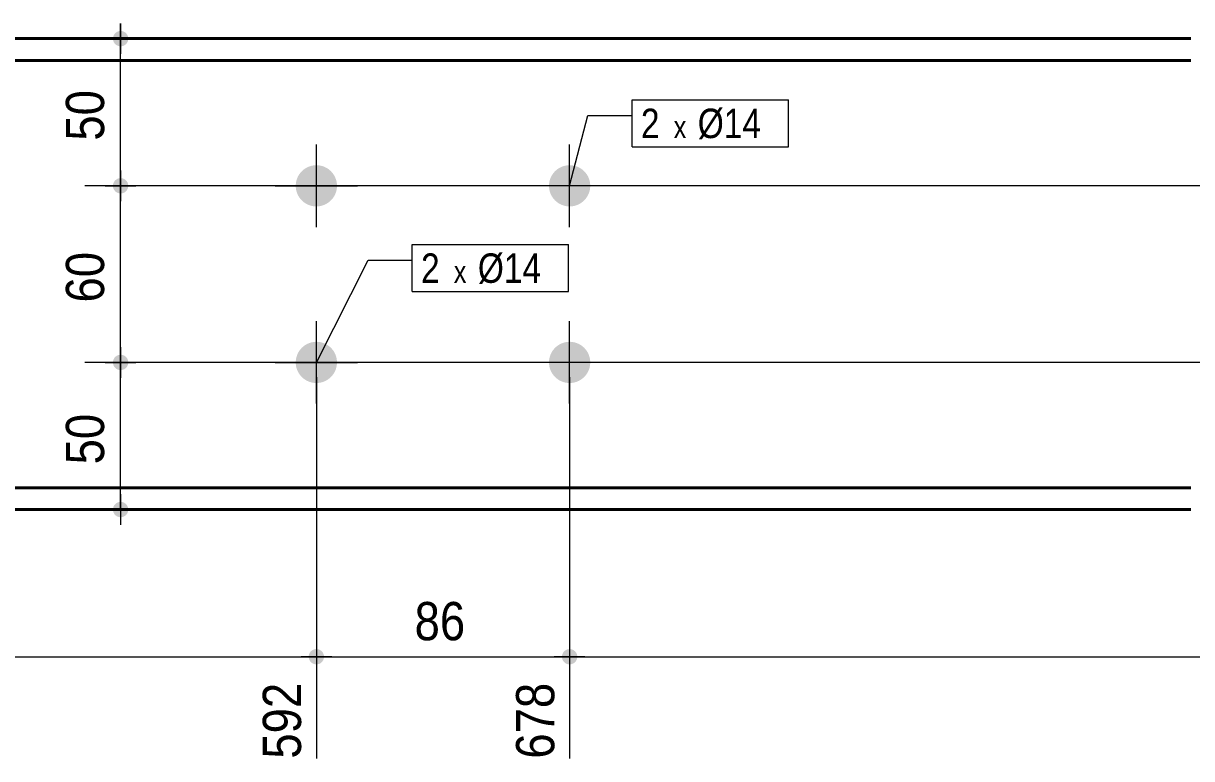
# Model space of a CAD drawing. Header units: millimetres. Extents: x 2 to 287, y 5 to 195.
# Drawn here: x 111.1 to 190.4, y 91.4 to 141.4 of the extents above; entities that cross this region are included whole.
import ezdxf

# ---------------------------------------------------------------- set-up
doc = ezdxf.new("R2010")
doc.units = ezdxf.units.MM
for name, color, linetype, lineweight in [('Boulon', 7, 'Continuous', 0), ('Cotation', 7, 'Continuous', 0), ('Désignation boulon', 3, 'Continuous', 0), ('Piece', 2, 'Continuous', 0)]:
    doc.layers.add(name, color=color, linetype=linetype, lineweight=lineweight)
doc.styles.add('ARIAL', font='ARIAL.TTF')
doc.styles.add('COMIC_SANS_MS', font='COMIC.TTF')

# ---------------------------------------------------------------- blocks, each defined once
blk = doc.blocks.new('*A1')
at = {"layer": 'Boulon'}
for points in [[(132.374, 130.324), (132.372, 130.289), (132.37, 130.255), (132.367, 130.221), (132.363, 130.187), (132.359, 130.153), (132.353, 130.119), (132.347, 130.085), (132.34, 130.051), (132.332, 130.018), (132.323, 129.985), (132.314, 129.952), (132.303, 129.919), (132.292, 129.886), (132.28, 129.854), (132.267, 129.822), (132.254, 129.791), (132.24, 129.76), (132.224, 129.729), (132.209, 129.698), (132.192, 129.668), (132.175, 129.638), (132.157, 129.609), (132.138, 129.58), (132.119, 129.552), (132.098, 129.524), (132.078, 129.497), (132.056, 129.47), (132.034, 129.444), (132.011, 129.418), (131.988, 129.393), (131.964, 129.368), (131.939, 129.344), (131.914, 129.321), (131.888, 129.298), (131.862, 129.276), (131.835, 129.254), (131.808, 129.234), (131.78, 129.214), (131.752, 129.194), (131.723, 129.175), (131.694, 129.157), (131.664, 129.14), (131.634, 129.123), (131.603, 129.108), (131.573, 129.093), (131.541, 129.078), (131.51, 129.065), (131.478, 129.052), (131.446, 129.04), (131.413, 129.029), (131.38, 129.018), (131.347, 129.009), (131.314, 129), (131.281, 128.992), (131.247, 128.985), (131.213, 128.979), (131.179, 128.973), (131.145, 128.969), (131.111, 128.965), (131.077, 128.962), (131.043, 128.96), (131.008, 128.959), (130.974, 128.958), (130.94, 128.959), (130.905, 128.96), (130.871, 128.962), (130.837, 128.965), (130.803, 128.969), (130.769, 128.973), (130.735, 128.979), (130.701, 128.985), (130.667, 128.992), (130.634, 129), (130.601, 129.009), (130.568, 129.018), (130.535, 129.029), (130.502, 129.04), (130.47, 129.052), (130.438, 129.065), (130.407, 129.078), (130.375, 129.093), (130.344, 129.108), (130.314, 129.123), (130.284, 129.14), (130.254, 129.157), (130.225, 129.175), (130.196, 129.194), (130.168, 129.214), (130.14, 129.234), (130.113, 129.254), (130.086, 129.276), (130.059, 129.298), (130.034, 129.321), (130.009, 129.344), (129.984, 129.368), (129.96, 129.393), (129.937, 129.418), (129.914, 129.444), (129.892, 129.47), (129.87, 129.497), (129.849, 129.524), (129.829, 129.552), (129.81, 129.58), (129.791, 129.609), (129.773, 129.638), (129.756, 129.668), (129.739, 129.698), (129.723, 129.729), (129.708, 129.76), (129.694, 129.791), (129.681, 129.822), (129.668, 129.854), (129.656, 129.886), (129.645, 129.919), (129.634, 129.952), (129.625, 129.985), (129.616, 130.018), (129.608, 130.051), (129.601, 130.085), (129.595, 130.119), (129.589, 130.153), (129.584, 130.187), (129.581, 130.221), (129.578, 130.255), (129.576, 130.289), (129.574, 130.324), (129.574, 130.358), (129.574, 130.392), (129.576, 130.427), (129.578, 130.461), (129.581, 130.495), (129.584, 130.529), (129.589, 130.564), (129.595, 130.597), (129.601, 130.631), (129.608, 130.665), (129.616, 130.698), (129.625, 130.732), (129.634, 130.765), (129.645, 130.797), (129.656, 130.83), (129.668, 130.862), (129.681, 130.894), (129.694, 130.925), (129.708, 130.957), (129.723, 130.988), (129.739, 131.018), (129.756, 131.048), (129.773, 131.078), (129.791, 131.107), (129.81, 131.136), (129.829, 131.164), (129.849, 131.192), (129.87, 131.219), (129.892, 131.246), (129.914, 131.273), (129.937, 131.298), (129.96, 131.323), (129.984, 131.348), (130.009, 131.372), (130.034, 131.395), (130.059, 131.418), (130.086, 131.44), (130.113, 131.462), (130.14, 131.483), (130.168, 131.503), (130.196, 131.522), (130.225, 131.541), (130.254, 131.559), (130.284, 131.576), (130.314, 131.593), (130.344, 131.609), (130.375, 131.624), (130.407, 131.638), (130.438, 131.652), (130.47, 131.664), (130.502, 131.676), (130.535, 131.687), (130.568, 131.698), (130.601, 131.707), (130.634, 131.716), (130.667, 131.724), (130.701, 131.731), (130.735, 131.738), (130.769, 131.743), (130.803, 131.748), (130.837, 131.751), (130.871, 131.754), (130.905, 131.756), (130.94, 131.758), (130.974, 131.758), (131.008, 131.758), (131.043, 131.756), (131.077, 131.754), (131.111, 131.751), (131.145, 131.748), (131.179, 131.743), (131.213, 131.738), (131.247, 131.731), (131.281, 131.724), (131.314, 131.716), (131.347, 131.707), (131.38, 131.698), (131.413, 131.687), (131.446, 131.676), (131.478, 131.664), (131.51, 131.652), (131.541, 131.638), (131.573, 131.624), (131.603, 131.609), (131.634, 131.593), (131.664, 131.576), (131.694, 131.559), (131.723, 131.541), (131.752, 131.522), (131.78, 131.503), (131.808, 131.483), (131.835, 131.462), (131.862, 131.44), (131.888, 131.418), (131.914, 131.395), (131.939, 131.372), (131.964, 131.348), (131.988, 131.323), (132.011, 131.298), (132.034, 131.273), (132.056, 131.246), (132.078, 131.219), (132.098, 131.192), (132.119, 131.164), (132.138, 131.136), (132.157, 131.107), (132.175, 131.078), (132.192, 131.048), (132.209, 131.018), (132.224, 130.988), (132.24, 130.957), (132.254, 130.925), (132.267, 130.894), (132.28, 130.862), (132.292, 130.83), (132.303, 130.797), (132.314, 130.765), (132.323, 130.732), (132.332, 130.698), (132.34, 130.665), (132.347, 130.631), (132.353, 130.597), (132.359, 130.564), (132.363, 130.529), (132.367, 130.495), (132.37, 130.461), (132.372, 130.427), (132.374, 130.392), (132.374, 130.358)], [(132.374, 118.324), (132.372, 118.289), (132.37, 118.255), (132.367, 118.221), (132.363, 118.187), (132.359, 118.153), (132.353, 118.119), (132.347, 118.085), (132.34, 118.051), (132.332, 118.018), (132.323, 117.985), (132.314, 117.952), (132.303, 117.919), (132.292, 117.886), (132.28, 117.854), (132.267, 117.822), (132.254, 117.791), (132.24, 117.76), (132.224, 117.729), (132.209, 117.698), (132.192, 117.668), (132.175, 117.638), (132.157, 117.609), (132.138, 117.58), (132.119, 117.552), (132.098, 117.524), (132.078, 117.497), (132.056, 117.47), (132.034, 117.444), (132.011, 117.418), (131.988, 117.393), (131.964, 117.368), (131.939, 117.344), (131.914, 117.321), (131.888, 117.298), (131.862, 117.276), (131.835, 117.254), (131.808, 117.234), (131.78, 117.214), (131.752, 117.194), (131.723, 117.175), (131.694, 117.157), (131.664, 117.14), (131.634, 117.123), (131.603, 117.108), (131.573, 117.093), (131.541, 117.078), (131.51, 117.065), (131.478, 117.052), (131.446, 117.04), (131.413, 117.029), (131.38, 117.018), (131.347, 117.009), (131.314, 117), (131.281, 116.992), (131.247, 116.985), (131.213, 116.979), (131.179, 116.973), (131.145, 116.969), (131.111, 116.965), (131.077, 116.962), (131.043, 116.96), (131.008, 116.959), (130.974, 116.958), (130.94, 116.959), (130.905, 116.96), (130.871, 116.962), (130.837, 116.965), (130.803, 116.969), (130.769, 116.973), (130.735, 116.979), (130.701, 116.985), (130.667, 116.992), (130.634, 117), (130.601, 117.009), (130.568, 117.018), (130.535, 117.029), (130.502, 117.04), (130.47, 117.052), (130.438, 117.065), (130.407, 117.078), (130.375, 117.093), (130.344, 117.108), (130.314, 117.123), (130.284, 117.14), (130.254, 117.157), (130.225, 117.175), (130.196, 117.194), (130.168, 117.214), (130.14, 117.234), (130.113, 117.254), (130.086, 117.276), (130.059, 117.298), (130.034, 117.321), (130.009, 117.344), (129.984, 117.368), (129.96, 117.393), (129.937, 117.418), (129.914, 117.444), (129.892, 117.47), (129.87, 117.497), (129.849, 117.524), (129.829, 117.552), (129.81, 117.58), (129.791, 117.609), (129.773, 117.638), (129.756, 117.668), (129.739, 117.698), (129.723, 117.729), (129.708, 117.76), (129.694, 117.791), (129.681, 117.822), (129.668, 117.854), (129.656, 117.886), (129.645, 117.919), (129.634, 117.952), (129.625, 117.985), (129.616, 118.018), (129.608, 118.051), (129.601, 118.085), (129.595, 118.119), (129.589, 118.153), (129.584, 118.187), (129.581, 118.221), (129.578, 118.255), (129.576, 118.289), (129.574, 118.324), (129.574, 118.358), (129.574, 118.392), (129.576, 118.427), (129.578, 118.461), (129.581, 118.495), (129.584, 118.529), (129.589, 118.564), (129.595, 118.597), (129.601, 118.631), (129.608, 118.665), (129.616, 118.698), (129.625, 118.732), (129.634, 118.765), (129.645, 118.797), (129.656, 118.83), (129.668, 118.862), (129.681, 118.894), (129.694, 118.925), (129.708, 118.957), (129.723, 118.988), (129.739, 119.018), (129.756, 119.048), (129.773, 119.078), (129.791, 119.107), (129.81, 119.136), (129.829, 119.164), (129.849, 119.192), (129.87, 119.219), (129.892, 119.246), (129.914, 119.273), (129.937, 119.298), (129.96, 119.323), (129.984, 119.348), (130.009, 119.372), (130.034, 119.395), (130.059, 119.418), (130.086, 119.44), (130.113, 119.462), (130.14, 119.483), (130.168, 119.503), (130.196, 119.522), (130.225, 119.541), (130.254, 119.559), (130.284, 119.576), (130.314, 119.593), (130.344, 119.609), (130.375, 119.624), (130.407, 119.638), (130.438, 119.652), (130.47, 119.664), (130.502, 119.676), (130.535, 119.687), (130.568, 119.698), (130.601, 119.707), (130.634, 119.716), (130.667, 119.724), (130.701, 119.731), (130.735, 119.738), (130.769, 119.743), (130.803, 119.748), (130.837, 119.751), (130.871, 119.754), (130.905, 119.756), (130.94, 119.758), (130.974, 119.758), (131.008, 119.758), (131.043, 119.756), (131.077, 119.754), (131.111, 119.751), (131.145, 119.748), (131.179, 119.743), (131.213, 119.738), (131.247, 119.731), (131.281, 119.724), (131.314, 119.716), (131.347, 119.707), (131.38, 119.698), (131.413, 119.687), (131.446, 119.676), (131.478, 119.664), (131.51, 119.652), (131.541, 119.638), (131.573, 119.624), (131.603, 119.609), (131.634, 119.593), (131.664, 119.576), (131.694, 119.559), (131.723, 119.541), (131.752, 119.522), (131.78, 119.503), (131.808, 119.483), (131.835, 119.462), (131.862, 119.44), (131.888, 119.418), (131.914, 119.395), (131.939, 119.372), (131.964, 119.348), (131.988, 119.323), (132.011, 119.298), (132.034, 119.273), (132.056, 119.246), (132.078, 119.219), (132.098, 119.192), (132.119, 119.164), (132.138, 119.136), (132.157, 119.107), (132.175, 119.078), (132.192, 119.048), (132.209, 119.018), (132.224, 118.988), (132.24, 118.957), (132.254, 118.925), (132.267, 118.894), (132.28, 118.862), (132.292, 118.83), (132.303, 118.797), (132.314, 118.765), (132.323, 118.732), (132.332, 118.698), (132.34, 118.665), (132.347, 118.631), (132.353, 118.597), (132.359, 118.564), (132.363, 118.529), (132.367, 118.495), (132.37, 118.461), (132.372, 118.427), (132.374, 118.392), (132.374, 118.358)]]:
    blk.add_hatch(color=256, dxfattribs=at).paths.add_polyline_path(points, flags=17)
at = {"layer": 'Boulon', "linetype": 'Continuous', "lineweight": 0}
for p, q in [((130.974, 127.558), (130.974, 133.158)), ((128.174, 130.358), (133.774, 130.358)), ((130.974, 115.558), (130.974, 121.158)), ((128.174, 118.358), (133.774, 118.358))]:
    blk.add_line(p, q, dxfattribs=at)
blk = doc.blocks.new('*A2')
at = {"layer": 'Boulon'}
for points in [[(149.574, 130.324), (149.572, 130.289), (149.57, 130.255), (149.567, 130.221), (149.563, 130.187), (149.559, 130.153), (149.553, 130.119), (149.547, 130.085), (149.54, 130.051), (149.532, 130.018), (149.523, 129.985), (149.514, 129.952), (149.503, 129.919), (149.492, 129.886), (149.48, 129.854), (149.467, 129.822), (149.454, 129.791), (149.44, 129.76), (149.424, 129.729), (149.409, 129.698), (149.392, 129.668), (149.375, 129.638), (149.357, 129.609), (149.338, 129.58), (149.319, 129.552), (149.298, 129.524), (149.278, 129.497), (149.256, 129.47), (149.234, 129.444), (149.211, 129.418), (149.188, 129.393), (149.164, 129.368), (149.139, 129.344), (149.114, 129.321), (149.088, 129.298), (149.062, 129.276), (149.035, 129.254), (149.008, 129.234), (148.98, 129.214), (148.952, 129.194), (148.923, 129.175), (148.894, 129.157), (148.864, 129.14), (148.834, 129.123), (148.803, 129.108), (148.773, 129.093), (148.741, 129.078), (148.71, 129.065), (148.678, 129.052), (148.646, 129.04), (148.613, 129.029), (148.58, 129.018), (148.547, 129.009), (148.514, 129), (148.481, 128.992), (148.447, 128.985), (148.413, 128.979), (148.379, 128.973), (148.345, 128.969), (148.311, 128.965), (148.277, 128.962), (148.243, 128.96), (148.208, 128.959), (148.174, 128.958), (148.14, 128.959), (148.105, 128.96), (148.071, 128.962), (148.037, 128.965), (148.003, 128.969), (147.969, 128.973), (147.935, 128.979), (147.901, 128.985), (147.867, 128.992), (147.834, 129), (147.801, 129.009), (147.768, 129.018), (147.735, 129.029), (147.702, 129.04), (147.67, 129.052), (147.638, 129.065), (147.607, 129.078), (147.575, 129.093), (147.544, 129.108), (147.514, 129.123), (147.484, 129.14), (147.454, 129.157), (147.425, 129.175), (147.396, 129.194), (147.368, 129.214), (147.34, 129.234), (147.313, 129.254), (147.286, 129.276), (147.259, 129.298), (147.234, 129.321), (147.209, 129.344), (147.184, 129.368), (147.16, 129.393), (147.137, 129.418), (147.114, 129.444), (147.092, 129.47), (147.07, 129.497), (147.049, 129.524), (147.029, 129.552), (147.01, 129.58), (146.991, 129.609), (146.973, 129.638), (146.956, 129.668), (146.939, 129.698), (146.923, 129.729), (146.908, 129.76), (146.894, 129.791), (146.881, 129.822), (146.868, 129.854), (146.856, 129.886), (146.845, 129.919), (146.834, 129.952), (146.825, 129.985), (146.816, 130.018), (146.808, 130.051), (146.801, 130.085), (146.795, 130.119), (146.789, 130.153), (146.784, 130.187), (146.781, 130.221), (146.778, 130.255), (146.776, 130.289), (146.774, 130.324), (146.774, 130.358), (146.774, 130.392), (146.776, 130.427), (146.778, 130.461), (146.781, 130.495), (146.784, 130.529), (146.789, 130.564), (146.795, 130.597), (146.801, 130.631), (146.808, 130.665), (146.816, 130.698), (146.825, 130.732), (146.834, 130.765), (146.845, 130.797), (146.856, 130.83), (146.868, 130.862), (146.881, 130.894), (146.894, 130.925), (146.908, 130.957), (146.923, 130.988), (146.939, 131.018), (146.956, 131.048), (146.973, 131.078), (146.991, 131.107), (147.01, 131.136), (147.029, 131.164), (147.049, 131.192), (147.07, 131.219), (147.092, 131.246), (147.114, 131.273), (147.137, 131.298), (147.16, 131.323), (147.184, 131.348), (147.209, 131.372), (147.234, 131.395), (147.259, 131.418), (147.286, 131.44), (147.313, 131.462), (147.34, 131.483), (147.368, 131.503), (147.396, 131.522), (147.425, 131.541), (147.454, 131.559), (147.484, 131.576), (147.514, 131.593), (147.544, 131.609), (147.575, 131.624), (147.607, 131.638), (147.638, 131.652), (147.67, 131.664), (147.702, 131.676), (147.735, 131.687), (147.768, 131.698), (147.801, 131.707), (147.834, 131.716), (147.867, 131.724), (147.901, 131.731), (147.935, 131.738), (147.969, 131.743), (148.003, 131.748), (148.037, 131.751), (148.071, 131.754), (148.105, 131.756), (148.14, 131.758), (148.174, 131.758), (148.208, 131.758), (148.243, 131.756), (148.277, 131.754), (148.311, 131.751), (148.345, 131.748), (148.379, 131.743), (148.413, 131.738), (148.447, 131.731), (148.481, 131.724), (148.514, 131.716), (148.547, 131.707), (148.58, 131.698), (148.613, 131.687), (148.646, 131.676), (148.678, 131.664), (148.71, 131.652), (148.741, 131.638), (148.773, 131.624), (148.803, 131.609), (148.834, 131.593), (148.864, 131.576), (148.894, 131.559), (148.923, 131.541), (148.952, 131.522), (148.98, 131.503), (149.008, 131.483), (149.035, 131.462), (149.062, 131.44), (149.088, 131.418), (149.114, 131.395), (149.139, 131.372), (149.164, 131.348), (149.188, 131.323), (149.211, 131.298), (149.234, 131.273), (149.256, 131.246), (149.278, 131.219), (149.298, 131.192), (149.319, 131.164), (149.338, 131.136), (149.357, 131.107), (149.375, 131.078), (149.392, 131.048), (149.409, 131.018), (149.424, 130.988), (149.44, 130.957), (149.454, 130.925), (149.467, 130.894), (149.48, 130.862), (149.492, 130.83), (149.503, 130.797), (149.514, 130.765), (149.523, 130.732), (149.532, 130.698), (149.54, 130.665), (149.547, 130.631), (149.553, 130.597), (149.559, 130.564), (149.563, 130.529), (149.567, 130.495), (149.57, 130.461), (149.572, 130.427), (149.574, 130.392), (149.574, 130.358)], [(149.574, 118.324), (149.572, 118.289), (149.57, 118.255), (149.567, 118.221), (149.563, 118.187), (149.559, 118.153), (149.553, 118.119), (149.547, 118.085), (149.54, 118.051), (149.532, 118.018), (149.523, 117.985), (149.514, 117.952), (149.503, 117.919), (149.492, 117.886), (149.48, 117.854), (149.467, 117.822), (149.454, 117.791), (149.44, 117.76), (149.424, 117.729), (149.409, 117.698), (149.392, 117.668), (149.375, 117.638), (149.357, 117.609), (149.338, 117.58), (149.319, 117.552), (149.298, 117.524), (149.278, 117.497), (149.256, 117.47), (149.234, 117.444), (149.211, 117.418), (149.188, 117.393), (149.164, 117.368), (149.139, 117.344), (149.114, 117.321), (149.088, 117.298), (149.062, 117.276), (149.035, 117.254), (149.008, 117.234), (148.98, 117.214), (148.952, 117.194), (148.923, 117.175), (148.894, 117.157), (148.864, 117.14), (148.834, 117.123), (148.803, 117.108), (148.773, 117.093), (148.741, 117.078), (148.71, 117.065), (148.678, 117.052), (148.646, 117.04), (148.613, 117.029), (148.58, 117.018), (148.547, 117.009), (148.514, 117), (148.481, 116.992), (148.447, 116.985), (148.413, 116.979), (148.379, 116.973), (148.345, 116.969), (148.311, 116.965), (148.277, 116.962), (148.243, 116.96), (148.208, 116.959), (148.174, 116.958), (148.14, 116.959), (148.105, 116.96), (148.071, 116.962), (148.037, 116.965), (148.003, 116.969), (147.969, 116.973), (147.935, 116.979), (147.901, 116.985), (147.867, 116.992), (147.834, 117), (147.801, 117.009), (147.768, 117.018), (147.735, 117.029), (147.702, 117.04), (147.67, 117.052), (147.638, 117.065), (147.607, 117.078), (147.575, 117.093), (147.544, 117.108), (147.514, 117.123), (147.484, 117.14), (147.454, 117.157), (147.425, 117.175), (147.396, 117.194), (147.368, 117.214), (147.34, 117.234), (147.313, 117.254), (147.286, 117.276), (147.259, 117.298), (147.234, 117.321), (147.209, 117.344), (147.184, 117.368), (147.16, 117.393), (147.137, 117.418), (147.114, 117.444), (147.092, 117.47), (147.07, 117.497), (147.049, 117.524), (147.029, 117.552), (147.01, 117.58), (146.991, 117.609), (146.973, 117.638), (146.956, 117.668), (146.939, 117.698), (146.923, 117.729), (146.908, 117.76), (146.894, 117.791), (146.881, 117.822), (146.868, 117.854), (146.856, 117.886), (146.845, 117.919), (146.834, 117.952), (146.825, 117.985), (146.816, 118.018), (146.808, 118.051), (146.801, 118.085), (146.795, 118.119), (146.789, 118.153), (146.784, 118.187), (146.781, 118.221), (146.778, 118.255), (146.776, 118.289), (146.774, 118.324), (146.774, 118.358), (146.774, 118.392), (146.776, 118.427), (146.778, 118.461), (146.781, 118.495), (146.784, 118.529), (146.789, 118.564), (146.795, 118.597), (146.801, 118.631), (146.808, 118.665), (146.816, 118.698), (146.825, 118.732), (146.834, 118.765), (146.845, 118.797), (146.856, 118.83), (146.868, 118.862), (146.881, 118.894), (146.894, 118.925), (146.908, 118.957), (146.923, 118.988), (146.939, 119.018), (146.956, 119.048), (146.973, 119.078), (146.991, 119.107), (147.01, 119.136), (147.029, 119.164), (147.049, 119.192), (147.07, 119.219), (147.092, 119.246), (147.114, 119.273), (147.137, 119.298), (147.16, 119.323), (147.184, 119.348), (147.209, 119.372), (147.234, 119.395), (147.259, 119.418), (147.286, 119.44), (147.313, 119.462), (147.34, 119.483), (147.368, 119.503), (147.396, 119.522), (147.425, 119.541), (147.454, 119.559), (147.484, 119.576), (147.514, 119.593), (147.544, 119.609), (147.575, 119.624), (147.607, 119.638), (147.638, 119.652), (147.67, 119.664), (147.702, 119.676), (147.735, 119.687), (147.768, 119.698), (147.801, 119.707), (147.834, 119.716), (147.867, 119.724), (147.901, 119.731), (147.935, 119.738), (147.969, 119.743), (148.003, 119.748), (148.037, 119.751), (148.071, 119.754), (148.105, 119.756), (148.14, 119.758), (148.174, 119.758), (148.208, 119.758), (148.243, 119.756), (148.277, 119.754), (148.311, 119.751), (148.345, 119.748), (148.379, 119.743), (148.413, 119.738), (148.447, 119.731), (148.481, 119.724), (148.514, 119.716), (148.547, 119.707), (148.58, 119.698), (148.613, 119.687), (148.646, 119.676), (148.678, 119.664), (148.71, 119.652), (148.741, 119.638), (148.773, 119.624), (148.803, 119.609), (148.834, 119.593), (148.864, 119.576), (148.894, 119.559), (148.923, 119.541), (148.952, 119.522), (148.98, 119.503), (149.008, 119.483), (149.035, 119.462), (149.062, 119.44), (149.088, 119.418), (149.114, 119.395), (149.139, 119.372), (149.164, 119.348), (149.188, 119.323), (149.211, 119.298), (149.234, 119.273), (149.256, 119.246), (149.278, 119.219), (149.298, 119.192), (149.319, 119.164), (149.338, 119.136), (149.357, 119.107), (149.375, 119.078), (149.392, 119.048), (149.409, 119.018), (149.424, 118.988), (149.44, 118.957), (149.454, 118.925), (149.467, 118.894), (149.48, 118.862), (149.492, 118.83), (149.503, 118.797), (149.514, 118.765), (149.523, 118.732), (149.532, 118.698), (149.54, 118.665), (149.547, 118.631), (149.553, 118.597), (149.559, 118.564), (149.563, 118.529), (149.567, 118.495), (149.57, 118.461), (149.572, 118.427), (149.574, 118.392), (149.574, 118.358)]]:
    blk.add_hatch(color=256, dxfattribs=at).paths.add_polyline_path(points, flags=17)
at = {"layer": 'Boulon', "linetype": 'Continuous', "lineweight": 0}
for p, q in [((148.174, 127.558), (148.174, 133.158)), ((150.974, 130.358), (145.374, 130.358)), ((148.174, 115.558), (148.174, 121.158)), ((150.974, 118.358), (145.374, 118.358))]:
    blk.add_line(p, q, dxfattribs=at)
blk = doc.blocks.new('*A5')
at = {"layer": 'Piece', "color": 2, "linetype": 'Continuous', "lineweight": 40}
for p, q in [((190.367867, 140.358125), (88.780005, 140.358125)), ((190.367867, 138.878125), (88.780005, 138.878125)), ((88.780005, 109.838125), (190.367867, 109.838125)), ((190.367867, 108.358125), (88.780005, 108.358125))]:
    blk.add_line(p, q, dxfattribs=at)
blk = doc.blocks.new('*A14')
at = {"layer": 'Cotation'}
blk.add_hatch(color=256, dxfattribs=at).paths.add_polyline_path([(130.948, 97.839), (130.923, 97.841), (130.898, 97.844), (130.872, 97.848), (130.848, 97.854), (130.823, 97.861), (130.799, 97.869), (130.775, 97.878), (130.752, 97.888), (130.729, 97.9), (130.707, 97.912), (130.685, 97.926), (130.664, 97.94), (130.644, 97.956), (130.625, 97.973), (130.606, 97.99), (130.589, 98.009), (130.572, 98.028), (130.556, 98.048), (130.542, 98.069), (130.528, 98.091), (130.515, 98.113), (130.504, 98.136), (130.494, 98.159), (130.484, 98.183), (130.476, 98.207), (130.47, 98.232), (130.464, 98.257), (130.46, 98.282), (130.456, 98.307), (130.455, 98.333), (130.454, 98.358), (130.455, 98.384), (130.456, 98.409), (130.46, 98.434), (130.464, 98.46), (130.47, 98.484), (130.476, 98.509), (130.484, 98.533), (130.494, 98.557), (130.504, 98.58), (130.515, 98.603), (130.528, 98.625), (130.542, 98.647), (130.556, 98.668), (130.572, 98.688), (130.589, 98.707), (130.606, 98.726), (130.625, 98.743), (130.644, 98.76), (130.664, 98.776), (130.685, 98.79), (130.707, 98.804), (130.729, 98.817), (130.752, 98.828), (130.775, 98.839), (130.799, 98.848), (130.823, 98.856), (130.848, 98.863), (130.872, 98.868), (130.898, 98.872), (130.923, 98.876), (130.948, 98.877), (130.974, 98.878), (130.999, 98.877), (131.025, 98.876), (131.05, 98.872), (131.075, 98.868), (131.1, 98.863), (131.125, 98.856), (131.149, 98.848), (131.173, 98.839), (131.196, 98.828), (131.219, 98.817), (131.241, 98.804), (131.263, 98.79), (131.284, 98.776), (131.304, 98.76), (131.323, 98.743), (131.342, 98.726), (131.359, 98.707), (131.376, 98.688), (131.392, 98.668), (131.406, 98.647), (131.42, 98.625), (131.433, 98.603), (131.444, 98.58), (131.454, 98.557), (131.464, 98.533), (131.472, 98.509), (131.478, 98.484), (131.484, 98.46), (131.488, 98.434), (131.491, 98.409), (131.493, 98.384), (131.494, 98.358), (131.493, 98.333), (131.491, 98.307), (131.488, 98.282), (131.484, 98.257), (131.478, 98.232), (131.472, 98.207), (131.464, 98.183), (131.454, 98.159), (131.444, 98.136), (131.433, 98.113), (131.42, 98.091), (131.406, 98.069), (131.392, 98.048), (131.376, 98.028), (131.359, 98.009), (131.342, 97.99), (131.323, 97.973), (131.304, 97.956), (131.284, 97.94), (131.263, 97.926), (131.241, 97.912), (131.219, 97.9), (131.196, 97.888), (131.173, 97.878), (131.149, 97.869), (131.125, 97.861), (131.1, 97.854), (131.075, 97.848), (131.05, 97.844), (131.025, 97.841), (130.999, 97.839), (130.974, 97.838)], flags=17)
at = {"layer": 'Cotation', "linetype": 'Continuous', "lineweight": 0}
for p, q in [((130.974, 117.358), (130.974, 91.433)), ((130.974, 99.398), (130.974, 97.318)), ((39.68, 98.358), (130.974, 98.358)), ((132.014, 98.358), (129.934, 98.358)), ((130.974, 98.358), (132.014, 98.358))]:
    blk.add_line(p, q, dxfattribs=at)
at = {"layer": 'Cotation'}
blk.add_point((130.974, 98.358), dxfattribs=at)
at = {"layer": 'Cotation', "style": 'ARIAL', "width": 0.85}
blk.add_text('592', height=2.6, rotation=90.00021, dxfattribs=at).set_placement((129.934, 91.433))
blk = doc.blocks.new('*A15')
at = {"layer": 'Cotation'}
for points in [[(130.948, 97.839), (130.923, 97.841), (130.898, 97.844), (130.872, 97.848), (130.848, 97.854), (130.823, 97.861), (130.799, 97.869), (130.775, 97.878), (130.752, 97.888), (130.729, 97.9), (130.707, 97.912), (130.685, 97.926), (130.664, 97.94), (130.644, 97.956), (130.625, 97.973), (130.606, 97.99), (130.589, 98.009), (130.572, 98.028), (130.556, 98.048), (130.542, 98.069), (130.528, 98.091), (130.515, 98.113), (130.504, 98.136), (130.494, 98.159), (130.484, 98.183), (130.476, 98.207), (130.47, 98.232), (130.464, 98.257), (130.46, 98.282), (130.456, 98.307), (130.455, 98.333), (130.454, 98.358), (130.455, 98.384), (130.456, 98.409), (130.46, 98.434), (130.464, 98.46), (130.47, 98.484), (130.476, 98.509), (130.484, 98.533), (130.494, 98.557), (130.504, 98.58), (130.515, 98.603), (130.528, 98.625), (130.542, 98.647), (130.556, 98.668), (130.572, 98.688), (130.589, 98.707), (130.606, 98.726), (130.625, 98.743), (130.644, 98.76), (130.664, 98.776), (130.685, 98.79), (130.707, 98.804), (130.729, 98.817), (130.752, 98.828), (130.775, 98.839), (130.799, 98.848), (130.823, 98.856), (130.848, 98.863), (130.872, 98.868), (130.898, 98.872), (130.923, 98.876), (130.948, 98.877), (130.974, 98.878), (130.999, 98.877), (131.025, 98.876), (131.05, 98.872), (131.075, 98.868), (131.1, 98.863), (131.125, 98.856), (131.149, 98.848), (131.173, 98.839), (131.196, 98.828), (131.219, 98.817), (131.241, 98.804), (131.263, 98.79), (131.284, 98.776), (131.304, 98.76), (131.323, 98.743), (131.342, 98.726), (131.359, 98.707), (131.376, 98.688), (131.392, 98.668), (131.406, 98.647), (131.42, 98.625), (131.433, 98.603), (131.444, 98.58), (131.454, 98.557), (131.464, 98.533), (131.472, 98.509), (131.478, 98.484), (131.484, 98.46), (131.488, 98.434), (131.491, 98.409), (131.493, 98.384), (131.494, 98.358), (131.493, 98.333), (131.491, 98.307), (131.488, 98.282), (131.484, 98.257), (131.478, 98.232), (131.472, 98.207), (131.464, 98.183), (131.454, 98.159), (131.444, 98.136), (131.433, 98.113), (131.42, 98.091), (131.406, 98.069), (131.392, 98.048), (131.376, 98.028), (131.359, 98.009), (131.342, 97.99), (131.323, 97.973), (131.304, 97.956), (131.284, 97.94), (131.263, 97.926), (131.241, 97.912), (131.219, 97.9), (131.196, 97.888), (131.173, 97.878), (131.149, 97.869), (131.125, 97.861), (131.1, 97.854), (131.075, 97.848), (131.05, 97.844), (131.025, 97.841), (130.999, 97.839), (130.974, 97.838)], [(148.148, 97.839), (148.123, 97.841), (148.098, 97.844), (148.072, 97.848), (148.048, 97.854), (148.023, 97.861), (147.999, 97.869), (147.975, 97.878), (147.952, 97.888), (147.929, 97.9), (147.907, 97.912), (147.885, 97.926), (147.864, 97.94), (147.844, 97.956), (147.825, 97.973), (147.806, 97.99), (147.789, 98.009), (147.772, 98.028), (147.756, 98.048), (147.742, 98.069), (147.728, 98.091), (147.715, 98.113), (147.704, 98.136), (147.694, 98.159), (147.684, 98.183), (147.676, 98.207), (147.67, 98.232), (147.664, 98.257), (147.66, 98.282), (147.656, 98.307), (147.655, 98.333), (147.654, 98.358), (147.655, 98.384), (147.656, 98.409), (147.66, 98.434), (147.664, 98.46), (147.67, 98.484), (147.676, 98.509), (147.684, 98.533), (147.694, 98.557), (147.704, 98.58), (147.715, 98.603), (147.728, 98.625), (147.742, 98.647), (147.756, 98.668), (147.772, 98.688), (147.789, 98.707), (147.806, 98.726), (147.825, 98.743), (147.844, 98.76), (147.864, 98.776), (147.885, 98.79), (147.907, 98.804), (147.929, 98.817), (147.952, 98.828), (147.975, 98.839), (147.999, 98.848), (148.023, 98.856), (148.048, 98.863), (148.072, 98.868), (148.098, 98.872), (148.123, 98.876), (148.148, 98.877), (148.174, 98.878), (148.199, 98.877), (148.225, 98.876), (148.25, 98.872), (148.275, 98.868), (148.3, 98.863), (148.325, 98.856), (148.349, 98.848), (148.373, 98.839), (148.396, 98.828), (148.419, 98.817), (148.441, 98.804), (148.463, 98.79), (148.484, 98.776), (148.504, 98.76), (148.523, 98.743), (148.542, 98.726), (148.559, 98.707), (148.576, 98.688), (148.592, 98.668), (148.606, 98.647), (148.62, 98.625), (148.633, 98.603), (148.644, 98.58), (148.654, 98.557), (148.664, 98.533), (148.672, 98.509), (148.678, 98.484), (148.684, 98.46), (148.688, 98.434), (148.691, 98.409), (148.693, 98.384), (148.694, 98.358), (148.693, 98.333), (148.691, 98.307), (148.688, 98.282), (148.684, 98.257), (148.678, 98.232), (148.672, 98.207), (148.664, 98.183), (148.654, 98.159), (148.644, 98.136), (148.633, 98.113), (148.62, 98.091), (148.606, 98.069), (148.592, 98.048), (148.576, 98.028), (148.559, 98.009), (148.542, 97.99), (148.523, 97.973), (148.504, 97.956), (148.484, 97.94), (148.463, 97.926), (148.441, 97.912), (148.419, 97.9), (148.396, 97.888), (148.373, 97.878), (148.349, 97.869), (148.325, 97.861), (148.3, 97.854), (148.275, 97.848), (148.25, 97.844), (148.225, 97.841), (148.199, 97.839), (148.174, 97.838)]]:
    blk.add_hatch(color=256, dxfattribs=at).paths.add_polyline_path(points, flags=17)
at = {"layer": 'Cotation', "linetype": 'Continuous', "lineweight": 0}
for p, q in [((130.974, 117.358), (130.974, 91.433)), ((148.174, 117.358), (148.174, 91.433)), ((130.974, 99.398), (130.974, 97.318)), ((148.174, 99.398), (148.174, 97.318)), ((132.014, 98.358), (129.934, 98.358)), ((130.974, 98.358), (129.934, 98.358)), ((130.974, 98.358), (148.174, 98.358)), ((149.214, 98.358), (147.134, 98.358)), ((148.174, 98.358), (149.214, 98.358))]:
    blk.add_line(p, q, dxfattribs=at)
at = {"layer": 'Cotation'}
for p in [(130.974, 98.358), (148.174, 98.358)]:
    blk.add_point(p, dxfattribs=at)
at = {"layer": 'Cotation', "style": 'ARIAL', "width": 0.85}
blk.add_text('86', height=2.6, dxfattribs=at).set_placement((137.646, 99.478))
blk.add_text('678', height=2.6, rotation=90.00021, dxfattribs=at).set_placement((147.134, 91.433))
blk = doc.blocks.new('*A16')
at = {"layer": 'Cotation'}
blk.add_hatch(color=256, dxfattribs=at).paths.add_polyline_path([(148.148, 97.839), (148.123, 97.841), (148.098, 97.844), (148.072, 97.848), (148.048, 97.854), (148.023, 97.861), (147.999, 97.869), (147.975, 97.878), (147.952, 97.888), (147.929, 97.9), (147.907, 97.912), (147.885, 97.926), (147.864, 97.94), (147.844, 97.956), (147.825, 97.973), (147.806, 97.99), (147.789, 98.009), (147.772, 98.028), (147.756, 98.048), (147.742, 98.069), (147.728, 98.091), (147.715, 98.113), (147.704, 98.136), (147.694, 98.159), (147.684, 98.183), (147.676, 98.207), (147.67, 98.232), (147.664, 98.257), (147.66, 98.282), (147.656, 98.307), (147.655, 98.333), (147.654, 98.358), (147.655, 98.384), (147.656, 98.409), (147.66, 98.434), (147.664, 98.46), (147.67, 98.484), (147.676, 98.509), (147.684, 98.533), (147.694, 98.557), (147.704, 98.58), (147.715, 98.603), (147.728, 98.625), (147.742, 98.647), (147.756, 98.668), (147.772, 98.688), (147.789, 98.707), (147.806, 98.726), (147.825, 98.743), (147.844, 98.76), (147.864, 98.776), (147.885, 98.79), (147.907, 98.804), (147.929, 98.817), (147.952, 98.828), (147.975, 98.839), (147.999, 98.848), (148.023, 98.856), (148.048, 98.863), (148.072, 98.868), (148.098, 98.872), (148.123, 98.876), (148.148, 98.877), (148.174, 98.878), (148.199, 98.877), (148.225, 98.876), (148.25, 98.872), (148.275, 98.868), (148.3, 98.863), (148.325, 98.856), (148.349, 98.848), (148.373, 98.839), (148.396, 98.828), (148.419, 98.817), (148.441, 98.804), (148.463, 98.79), (148.484, 98.776), (148.504, 98.76), (148.523, 98.743), (148.542, 98.726), (148.559, 98.707), (148.576, 98.688), (148.592, 98.668), (148.606, 98.647), (148.62, 98.625), (148.633, 98.603), (148.644, 98.58), (148.654, 98.557), (148.664, 98.533), (148.672, 98.509), (148.678, 98.484), (148.684, 98.46), (148.688, 98.434), (148.691, 98.409), (148.693, 98.384), (148.694, 98.358), (148.693, 98.333), (148.691, 98.307), (148.688, 98.282), (148.684, 98.257), (148.678, 98.232), (148.672, 98.207), (148.664, 98.183), (148.654, 98.159), (148.644, 98.136), (148.633, 98.113), (148.62, 98.091), (148.606, 98.069), (148.592, 98.048), (148.576, 98.028), (148.559, 98.009), (148.542, 97.99), (148.523, 97.973), (148.504, 97.956), (148.484, 97.94), (148.463, 97.926), (148.441, 97.912), (148.419, 97.9), (148.396, 97.888), (148.373, 97.878), (148.349, 97.869), (148.325, 97.861), (148.3, 97.854), (148.275, 97.848), (148.25, 97.844), (148.225, 97.841), (148.199, 97.839), (148.174, 97.838)], flags=17)
at = {"layer": 'Cotation', "linetype": 'Continuous', "lineweight": 0}
for p, q in [((148.174, 117.358), (148.174, 91.433)), ((148.174, 99.398), (148.174, 97.318)), ((149.214, 98.358), (147.134, 98.358)), ((148.174, 98.358), (147.134, 98.358)), ((148.174, 98.358), (239.468, 98.358))]:
    blk.add_line(p, q, dxfattribs=at)
at = {"layer": 'Cotation'}
blk.add_point((148.174, 98.358), dxfattribs=at)
blk = doc.blocks.new('*A23')
at = {"layer": 'Cotation'}
for points in [[(117.654, 117.839), (117.629, 117.841), (117.604, 117.844), (117.579, 117.848), (117.554, 117.854), (117.529, 117.861), (117.505, 117.869), (117.481, 117.878), (117.458, 117.888), (117.435, 117.9), (117.413, 117.912), (117.391, 117.926), (117.37, 117.94), (117.35, 117.956), (117.331, 117.973), (117.312, 117.99), (117.295, 118.009), (117.278, 118.028), (117.262, 118.048), (117.248, 118.069), (117.234, 118.091), (117.221, 118.113), (117.21, 118.136), (117.2, 118.159), (117.19, 118.183), (117.182, 118.207), (117.176, 118.232), (117.17, 118.257), (117.166, 118.282), (117.163, 118.307), (117.161, 118.333), (117.16, 118.358), (117.161, 118.384), (117.163, 118.409), (117.166, 118.434), (117.17, 118.46), (117.176, 118.484), (117.182, 118.509), (117.19, 118.533), (117.2, 118.557), (117.21, 118.58), (117.221, 118.603), (117.234, 118.625), (117.248, 118.647), (117.262, 118.668), (117.278, 118.688), (117.295, 118.707), (117.312, 118.726), (117.331, 118.743), (117.35, 118.76), (117.37, 118.776), (117.391, 118.79), (117.413, 118.804), (117.435, 118.817), (117.458, 118.828), (117.481, 118.839), (117.505, 118.848), (117.529, 118.856), (117.554, 118.863), (117.579, 118.868), (117.604, 118.872), (117.629, 118.876), (117.654, 118.877), (117.68, 118.878), (117.706, 118.877), (117.731, 118.876), (117.756, 118.872), (117.781, 118.868), (117.806, 118.863), (117.831, 118.856), (117.855, 118.848), (117.879, 118.839), (117.902, 118.828), (117.925, 118.817), (117.947, 118.804), (117.969, 118.79), (117.99, 118.776), (118.01, 118.76), (118.029, 118.743), (118.048, 118.726), (118.065, 118.707), (118.082, 118.688), (118.098, 118.668), (118.112, 118.647), (118.126, 118.625), (118.139, 118.603), (118.15, 118.58), (118.16, 118.557), (118.17, 118.533), (118.178, 118.509), (118.184, 118.484), (118.19, 118.46), (118.194, 118.434), (118.197, 118.409), (118.199, 118.384), (118.2, 118.358), (118.199, 118.333), (118.197, 118.307), (118.194, 118.282), (118.19, 118.257), (118.184, 118.232), (118.178, 118.207), (118.17, 118.183), (118.16, 118.159), (118.15, 118.136), (118.139, 118.113), (118.126, 118.091), (118.112, 118.069), (118.098, 118.048), (118.082, 118.028), (118.065, 118.009), (118.048, 117.99), (118.029, 117.973), (118.01, 117.956), (117.99, 117.94), (117.969, 117.926), (117.947, 117.912), (117.925, 117.9), (117.902, 117.888), (117.879, 117.878), (117.855, 117.869), (117.831, 117.861), (117.806, 117.854), (117.781, 117.848), (117.756, 117.844), (117.731, 117.841), (117.706, 117.839), (117.68, 117.838)], [(117.654, 107.839), (117.629, 107.841), (117.604, 107.844), (117.579, 107.848), (117.554, 107.854), (117.529, 107.861), (117.505, 107.869), (117.481, 107.878), (117.458, 107.888), (117.435, 107.9), (117.413, 107.912), (117.391, 107.926), (117.37, 107.94), (117.35, 107.956), (117.331, 107.973), (117.312, 107.99), (117.295, 108.009), (117.278, 108.028), (117.262, 108.048), (117.248, 108.069), (117.234, 108.091), (117.221, 108.113), (117.21, 108.136), (117.2, 108.159), (117.19, 108.183), (117.182, 108.207), (117.176, 108.232), (117.17, 108.257), (117.166, 108.282), (117.163, 108.307), (117.161, 108.333), (117.16, 108.358), (117.161, 108.384), (117.163, 108.409), (117.166, 108.434), (117.17, 108.46), (117.176, 108.484), (117.182, 108.509), (117.19, 108.533), (117.2, 108.557), (117.21, 108.58), (117.221, 108.603), (117.234, 108.625), (117.248, 108.647), (117.262, 108.668), (117.278, 108.688), (117.295, 108.707), (117.312, 108.726), (117.331, 108.743), (117.35, 108.76), (117.37, 108.776), (117.391, 108.79), (117.413, 108.804), (117.435, 108.817), (117.458, 108.828), (117.481, 108.839), (117.505, 108.848), (117.529, 108.856), (117.554, 108.863), (117.579, 108.868), (117.604, 108.872), (117.629, 108.876), (117.654, 108.877), (117.68, 108.878), (117.706, 108.877), (117.731, 108.876), (117.756, 108.872), (117.781, 108.868), (117.806, 108.863), (117.831, 108.856), (117.855, 108.848), (117.879, 108.839), (117.902, 108.828), (117.925, 108.817), (117.947, 108.804), (117.969, 108.79), (117.99, 108.776), (118.01, 108.76), (118.029, 108.743), (118.048, 108.726), (118.065, 108.707), (118.082, 108.688), (118.098, 108.668), (118.112, 108.647), (118.126, 108.625), (118.139, 108.603), (118.15, 108.58), (118.16, 108.557), (118.17, 108.533), (118.178, 108.509), (118.184, 108.484), (118.19, 108.46), (118.194, 108.434), (118.197, 108.409), (118.199, 108.384), (118.2, 108.358), (118.199, 108.333), (118.197, 108.307), (118.194, 108.282), (118.19, 108.257), (118.184, 108.232), (118.178, 108.207), (118.17, 108.183), (118.16, 108.159), (118.15, 108.136), (118.139, 108.113), (118.126, 108.091), (118.112, 108.069), (118.098, 108.048), (118.082, 108.028), (118.065, 108.009), (118.048, 107.99), (118.029, 107.973), (118.01, 107.956), (117.99, 107.94), (117.969, 107.926), (117.947, 107.912), (117.925, 107.9), (117.902, 107.888), (117.879, 107.878), (117.855, 107.869), (117.831, 107.861), (117.806, 107.854), (117.781, 107.848), (117.756, 107.844), (117.731, 107.841), (117.706, 107.839), (117.68, 107.838)]]:
    blk.add_hatch(color=256, dxfattribs=at).paths.add_polyline_path(points, flags=17)
at = {"layer": 'Cotation', "linetype": 'Continuous', "lineweight": 0}
for p, q in [((117.68, 119.398), (117.68, 117.318)), ((117.68, 118.358), (117.68, 119.398)), ((238.468, 118.358), (115.26, 118.358)), ((116.64, 118.358), (118.72, 118.358)), ((117.68, 108.358), (117.68, 118.358)), ((117.68, 109.398), (117.68, 107.318)), ((129.974, 108.358), (115.26, 108.358)), ((116.64, 108.358), (118.72, 108.358)), ((117.68, 108.358), (117.68, 107.318))]:
    blk.add_line(p, q, dxfattribs=at)
at = {"layer": 'Cotation'}
for p in [(117.68, 118.358), (117.68, 108.358)]:
    blk.add_point(p, dxfattribs=at)
at = {"layer": 'Cotation', "style": 'ARIAL', "width": 0.85}
blk.add_text('50', height=2.6, rotation=90.00021, dxfattribs=at).set_placement((116.56, 111.43))
blk = doc.blocks.new('*A24')
at = {"layer": 'Cotation'}
for points in [[(117.654, 129.839), (117.629, 129.841), (117.604, 129.844), (117.579, 129.848), (117.554, 129.854), (117.529, 129.861), (117.505, 129.869), (117.481, 129.878), (117.458, 129.888), (117.435, 129.9), (117.413, 129.912), (117.391, 129.926), (117.37, 129.94), (117.35, 129.956), (117.331, 129.973), (117.312, 129.99), (117.295, 130.009), (117.278, 130.028), (117.262, 130.048), (117.248, 130.069), (117.234, 130.091), (117.221, 130.113), (117.21, 130.136), (117.2, 130.159), (117.19, 130.183), (117.182, 130.207), (117.176, 130.232), (117.17, 130.257), (117.166, 130.282), (117.163, 130.307), (117.161, 130.333), (117.16, 130.358), (117.161, 130.384), (117.163, 130.409), (117.166, 130.434), (117.17, 130.46), (117.176, 130.484), (117.182, 130.509), (117.19, 130.533), (117.2, 130.557), (117.21, 130.58), (117.221, 130.603), (117.234, 130.625), (117.248, 130.647), (117.262, 130.668), (117.278, 130.688), (117.295, 130.707), (117.312, 130.726), (117.331, 130.743), (117.35, 130.76), (117.37, 130.776), (117.391, 130.79), (117.413, 130.804), (117.435, 130.817), (117.458, 130.828), (117.481, 130.839), (117.505, 130.848), (117.529, 130.856), (117.554, 130.863), (117.579, 130.868), (117.604, 130.872), (117.629, 130.876), (117.654, 130.877), (117.68, 130.878), (117.706, 130.877), (117.731, 130.876), (117.756, 130.872), (117.781, 130.868), (117.806, 130.863), (117.831, 130.856), (117.855, 130.848), (117.879, 130.839), (117.902, 130.828), (117.925, 130.817), (117.947, 130.804), (117.969, 130.79), (117.99, 130.776), (118.01, 130.76), (118.029, 130.743), (118.048, 130.726), (118.065, 130.707), (118.082, 130.688), (118.098, 130.668), (118.112, 130.647), (118.126, 130.625), (118.139, 130.603), (118.15, 130.58), (118.16, 130.557), (118.17, 130.533), (118.178, 130.509), (118.184, 130.484), (118.19, 130.46), (118.194, 130.434), (118.197, 130.409), (118.199, 130.384), (118.2, 130.358), (118.199, 130.333), (118.197, 130.307), (118.194, 130.282), (118.19, 130.257), (118.184, 130.232), (118.178, 130.207), (118.17, 130.183), (118.16, 130.159), (118.15, 130.136), (118.139, 130.113), (118.126, 130.091), (118.112, 130.069), (118.098, 130.048), (118.082, 130.028), (118.065, 130.009), (118.048, 129.99), (118.029, 129.973), (118.01, 129.956), (117.99, 129.94), (117.969, 129.926), (117.947, 129.912), (117.925, 129.9), (117.902, 129.888), (117.879, 129.878), (117.855, 129.869), (117.831, 129.861), (117.806, 129.854), (117.781, 129.848), (117.756, 129.844), (117.731, 129.841), (117.706, 129.839), (117.68, 129.838)], [(117.654, 117.839), (117.629, 117.841), (117.604, 117.844), (117.579, 117.848), (117.554, 117.854), (117.529, 117.861), (117.505, 117.869), (117.481, 117.878), (117.458, 117.888), (117.435, 117.9), (117.413, 117.912), (117.391, 117.926), (117.37, 117.94), (117.35, 117.956), (117.331, 117.973), (117.312, 117.99), (117.295, 118.009), (117.278, 118.028), (117.262, 118.048), (117.248, 118.069), (117.234, 118.091), (117.221, 118.113), (117.21, 118.136), (117.2, 118.159), (117.19, 118.183), (117.182, 118.207), (117.176, 118.232), (117.17, 118.257), (117.166, 118.282), (117.163, 118.307), (117.161, 118.333), (117.16, 118.358), (117.161, 118.384), (117.163, 118.409), (117.166, 118.434), (117.17, 118.46), (117.176, 118.484), (117.182, 118.509), (117.19, 118.533), (117.2, 118.557), (117.21, 118.58), (117.221, 118.603), (117.234, 118.625), (117.248, 118.647), (117.262, 118.668), (117.278, 118.688), (117.295, 118.707), (117.312, 118.726), (117.331, 118.743), (117.35, 118.76), (117.37, 118.776), (117.391, 118.79), (117.413, 118.804), (117.435, 118.817), (117.458, 118.828), (117.481, 118.839), (117.505, 118.848), (117.529, 118.856), (117.554, 118.863), (117.579, 118.868), (117.604, 118.872), (117.629, 118.876), (117.654, 118.877), (117.68, 118.878), (117.706, 118.877), (117.731, 118.876), (117.756, 118.872), (117.781, 118.868), (117.806, 118.863), (117.831, 118.856), (117.855, 118.848), (117.879, 118.839), (117.902, 118.828), (117.925, 118.817), (117.947, 118.804), (117.969, 118.79), (117.99, 118.776), (118.01, 118.76), (118.029, 118.743), (118.048, 118.726), (118.065, 118.707), (118.082, 118.688), (118.098, 118.668), (118.112, 118.647), (118.126, 118.625), (118.139, 118.603), (118.15, 118.58), (118.16, 118.557), (118.17, 118.533), (118.178, 118.509), (118.184, 118.484), (118.19, 118.46), (118.194, 118.434), (118.197, 118.409), (118.199, 118.384), (118.2, 118.358), (118.199, 118.333), (118.197, 118.307), (118.194, 118.282), (118.19, 118.257), (118.184, 118.232), (118.178, 118.207), (118.17, 118.183), (118.16, 118.159), (118.15, 118.136), (118.139, 118.113), (118.126, 118.091), (118.112, 118.069), (118.098, 118.048), (118.082, 118.028), (118.065, 118.009), (118.048, 117.99), (118.029, 117.973), (118.01, 117.956), (117.99, 117.94), (117.969, 117.926), (117.947, 117.912), (117.925, 117.9), (117.902, 117.888), (117.879, 117.878), (117.855, 117.869), (117.831, 117.861), (117.806, 117.854), (117.781, 117.848), (117.756, 117.844), (117.731, 117.841), (117.706, 117.839), (117.68, 117.838)]]:
    blk.add_hatch(color=256, dxfattribs=at).paths.add_polyline_path(points, flags=17)
at = {"layer": 'Cotation', "linetype": 'Continuous', "lineweight": 0}
for p, q in [((117.68, 131.398), (117.68, 129.318)), ((117.68, 130.358), (117.68, 131.398)), ((238.468, 130.358), (115.26, 130.358)), ((116.64, 130.358), (118.72, 130.358)), ((117.68, 118.358), (117.68, 130.358)), ((117.68, 119.398), (117.68, 117.318)), ((238.468, 118.358), (115.26, 118.358)), ((116.64, 118.358), (118.72, 118.358)), ((117.68, 118.358), (117.68, 117.318))]:
    blk.add_line(p, q, dxfattribs=at)
at = {"layer": 'Cotation'}
for p in [(117.68, 130.358), (117.68, 118.358)]:
    blk.add_point(p, dxfattribs=at)
at = {"layer": 'Cotation', "style": 'ARIAL', "width": 0.85}
blk.add_text('60', height=2.6, rotation=90.00021, dxfattribs=at).set_placement((116.56, 122.43))
blk = doc.blocks.new('*A25')
at = {"layer": 'Cotation'}
for points in [[(117.654, 139.839), (117.629, 139.841), (117.604, 139.844), (117.579, 139.848), (117.554, 139.854), (117.529, 139.861), (117.505, 139.869), (117.481, 139.878), (117.458, 139.888), (117.435, 139.9), (117.413, 139.912), (117.391, 139.926), (117.37, 139.94), (117.35, 139.956), (117.331, 139.973), (117.312, 139.99), (117.295, 140.009), (117.278, 140.028), (117.262, 140.048), (117.248, 140.069), (117.234, 140.091), (117.221, 140.113), (117.21, 140.136), (117.2, 140.159), (117.19, 140.183), (117.182, 140.207), (117.176, 140.232), (117.17, 140.257), (117.166, 140.282), (117.163, 140.307), (117.161, 140.333), (117.16, 140.358), (117.161, 140.384), (117.163, 140.409), (117.166, 140.434), (117.17, 140.46), (117.176, 140.484), (117.182, 140.509), (117.19, 140.533), (117.2, 140.557), (117.21, 140.58), (117.221, 140.603), (117.234, 140.625), (117.248, 140.647), (117.262, 140.668), (117.278, 140.688), (117.295, 140.707), (117.312, 140.726), (117.331, 140.743), (117.35, 140.76), (117.37, 140.776), (117.391, 140.79), (117.413, 140.804), (117.435, 140.817), (117.458, 140.828), (117.481, 140.839), (117.505, 140.848), (117.529, 140.856), (117.554, 140.863), (117.579, 140.868), (117.604, 140.872), (117.629, 140.876), (117.654, 140.877), (117.68, 140.878), (117.706, 140.877), (117.731, 140.876), (117.756, 140.872), (117.781, 140.868), (117.806, 140.863), (117.831, 140.856), (117.855, 140.848), (117.879, 140.839), (117.902, 140.828), (117.925, 140.817), (117.947, 140.804), (117.969, 140.79), (117.99, 140.776), (118.01, 140.76), (118.029, 140.743), (118.048, 140.726), (118.065, 140.707), (118.082, 140.688), (118.098, 140.668), (118.112, 140.647), (118.126, 140.625), (118.139, 140.603), (118.15, 140.58), (118.16, 140.557), (118.17, 140.533), (118.178, 140.509), (118.184, 140.484), (118.19, 140.46), (118.194, 140.434), (118.197, 140.409), (118.199, 140.384), (118.2, 140.358), (118.199, 140.333), (118.197, 140.307), (118.194, 140.282), (118.19, 140.257), (118.184, 140.232), (118.178, 140.207), (118.17, 140.183), (118.16, 140.159), (118.15, 140.136), (118.139, 140.113), (118.126, 140.091), (118.112, 140.069), (118.098, 140.048), (118.082, 140.028), (118.065, 140.009), (118.048, 139.99), (118.029, 139.973), (118.01, 139.956), (117.99, 139.94), (117.969, 139.926), (117.947, 139.912), (117.925, 139.9), (117.902, 139.888), (117.879, 139.878), (117.855, 139.869), (117.831, 139.861), (117.806, 139.854), (117.781, 139.848), (117.756, 139.844), (117.731, 139.841), (117.706, 139.839), (117.68, 139.838)], [(117.654, 129.839), (117.629, 129.841), (117.604, 129.844), (117.579, 129.848), (117.554, 129.854), (117.529, 129.861), (117.505, 129.869), (117.481, 129.878), (117.458, 129.888), (117.435, 129.9), (117.413, 129.912), (117.391, 129.926), (117.37, 129.94), (117.35, 129.956), (117.331, 129.973), (117.312, 129.99), (117.295, 130.009), (117.278, 130.028), (117.262, 130.048), (117.248, 130.069), (117.234, 130.091), (117.221, 130.113), (117.21, 130.136), (117.2, 130.159), (117.19, 130.183), (117.182, 130.207), (117.176, 130.232), (117.17, 130.257), (117.166, 130.282), (117.163, 130.307), (117.161, 130.333), (117.16, 130.358), (117.161, 130.384), (117.163, 130.409), (117.166, 130.434), (117.17, 130.46), (117.176, 130.484), (117.182, 130.509), (117.19, 130.533), (117.2, 130.557), (117.21, 130.58), (117.221, 130.603), (117.234, 130.625), (117.248, 130.647), (117.262, 130.668), (117.278, 130.688), (117.295, 130.707), (117.312, 130.726), (117.331, 130.743), (117.35, 130.76), (117.37, 130.776), (117.391, 130.79), (117.413, 130.804), (117.435, 130.817), (117.458, 130.828), (117.481, 130.839), (117.505, 130.848), (117.529, 130.856), (117.554, 130.863), (117.579, 130.868), (117.604, 130.872), (117.629, 130.876), (117.654, 130.877), (117.68, 130.878), (117.706, 130.877), (117.731, 130.876), (117.756, 130.872), (117.781, 130.868), (117.806, 130.863), (117.831, 130.856), (117.855, 130.848), (117.879, 130.839), (117.902, 130.828), (117.925, 130.817), (117.947, 130.804), (117.969, 130.79), (117.99, 130.776), (118.01, 130.76), (118.029, 130.743), (118.048, 130.726), (118.065, 130.707), (118.082, 130.688), (118.098, 130.668), (118.112, 130.647), (118.126, 130.625), (118.139, 130.603), (118.15, 130.58), (118.16, 130.557), (118.17, 130.533), (118.178, 130.509), (118.184, 130.484), (118.19, 130.46), (118.194, 130.434), (118.197, 130.409), (118.199, 130.384), (118.2, 130.358), (118.199, 130.333), (118.197, 130.307), (118.194, 130.282), (118.19, 130.257), (118.184, 130.232), (118.178, 130.207), (118.17, 130.183), (118.16, 130.159), (118.15, 130.136), (118.139, 130.113), (118.126, 130.091), (118.112, 130.069), (118.098, 130.048), (118.082, 130.028), (118.065, 130.009), (118.048, 129.99), (118.029, 129.973), (118.01, 129.956), (117.99, 129.94), (117.969, 129.926), (117.947, 129.912), (117.925, 129.9), (117.902, 129.888), (117.879, 129.878), (117.855, 129.869), (117.831, 129.861), (117.806, 129.854), (117.781, 129.848), (117.756, 129.844), (117.731, 129.841), (117.706, 129.839), (117.68, 129.838)]]:
    blk.add_hatch(color=256, dxfattribs=at).paths.add_polyline_path(points, flags=17)
at = {"layer": 'Cotation', "linetype": 'Continuous', "lineweight": 0}
for p, q in [((117.68, 141.398), (117.68, 139.318)), ((117.68, 140.358), (117.68, 141.398)), ((129.974, 140.358), (115.26, 140.358)), ((116.64, 140.358), (118.72, 140.358)), ((117.68, 130.358), (117.68, 140.358)), ((117.68, 131.398), (117.68, 129.318)), ((238.468, 130.358), (115.26, 130.358)), ((116.64, 130.358), (118.72, 130.358)), ((117.68, 130.358), (117.68, 129.318))]:
    blk.add_line(p, q, dxfattribs=at)
at = {"layer": 'Cotation'}
for p in [(117.68, 140.358), (117.68, 130.358)]:
    blk.add_point(p, dxfattribs=at)
at = {"layer": 'Cotation', "style": 'ARIAL', "width": 0.85}
blk.add_text('50', height=2.6, rotation=90.00021, dxfattribs=at).set_placement((116.56, 133.43))
blk = doc.blocks.new('*A26')
at = {"layer": 'Désignation boulon', "linetype": 'Continuous', "lineweight": 0}
for p, q in [((137.482462, 126.365525), (148.098087, 126.365525)), ((137.482462, 123.165525), (137.482462, 126.365525)), ((148.098087, 123.165525), (148.098087, 126.365525)), ((130.973936, 118.358125), (134.482462, 125.298858)), ((134.482462, 125.298858), (137.482462, 125.298858)), ((137.482462, 123.165525), (148.098087, 123.165525))]:
    blk.add_line(p, q, dxfattribs=at)
at = {"layer": 'Désignation boulon', "style": 'COMIC_SANS_MS', "width": 0.85}
for s, height, p in [('2', 2, (138.082462, 123.765525)), ('Ø14', 2, (141.941056, 123.765525)), ('x', 1.5, (140.310392, 123.765525))]:
    blk.add_text(s, height=height, dxfattribs=at).set_placement(p)
blk = doc.blocks.new('*A27')
at = {"layer": 'Désignation boulon', "linetype": 'Continuous', "lineweight": 0}
for p, q in [((152.416536, 136.200725), (163.032161, 136.200725)), ((152.416536, 133.000725), (152.416536, 136.200725)), ((163.032161, 133.000725), (163.032161, 136.200725)), ((148.173936, 130.358125), (149.416536, 135.134058)), ((149.416536, 135.134058), (152.416536, 135.134058)), ((152.416536, 133.000725), (163.032161, 133.000725))]:
    blk.add_line(p, q, dxfattribs=at)
at = {"layer": 'Désignation boulon', "style": 'COMIC_SANS_MS', "width": 0.85}
for s, height, p in [('Ø14', 2, (156.875129, 133.600725)), ('2', 2, (153.016536, 133.600725)), ('x', 1.5, (155.244465, 133.600725))]:
    blk.add_text(s, height=height, dxfattribs=at).set_placement(p)

msp = doc.modelspace()

# ---------------------------------------------------------------- block references
at = {"lineweight": 0}
for name in ['*A25', '*A5', '*A27', '*A1', '*A2', '*A24', '*A26', '*A23', '*A14', '*A15', '*A16']:
    msp.add_blockref(name, (0, 0), dxfattribs=at)

doc.saveas('drawing.dxf')
